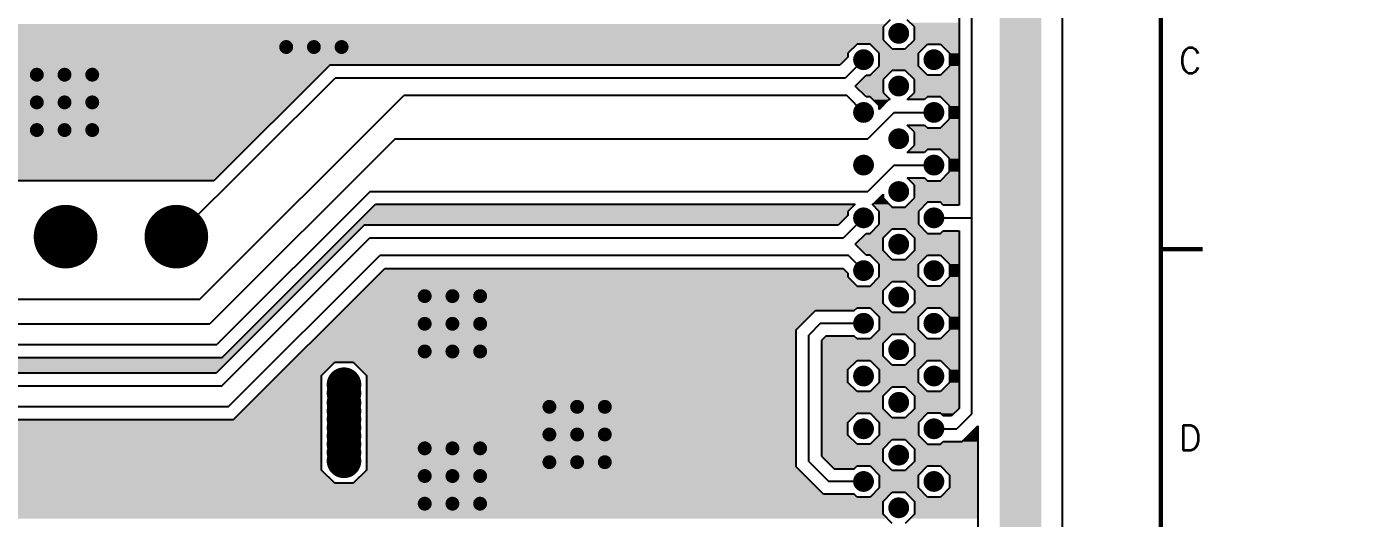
# Model space of a CAD drawing. Extents: x 295 to 953, y 10 to 290.
# Drawn here: x 746.9 to 905.3, y 117.9 to 176.5 of the extents above; entities that cross this region are included whole.
import ezdxf
from ezdxf.enums import TextEntityAlignment as Align

# ---------------------------------------------------------------- set-up
doc = ezdxf.new("R2010")
doc.units = 0
doc.header["$LTSCALE"] = 5
doc.header["$MEASUREMENT"] = 0
doc.layers.get('0').update_dxf_attribs({"linetype": 'CONTINUOUS', "lineweight": 25})
doc.layers.add('6', color=6, linetype='CONTINUOUS', lineweight=13)
for name, color, linetype in [('L4-BOTTOM_GBR', 7, 'CONTINUOUS'), ('문자', 4, 'CONTINUOUS'), ('테두리', 3, 'CONTINUOUS')]:
    doc.layers.add(name, color=color, linetype=linetype)
doc.styles.get("Standard").update_dxf_attribs({"font": 'simplex.shx'})
doc.styles.add('굴림체', font='')
doc.styles.get('굴림체').set_extended_font_data('GulimChe')

# ---------------------------------------------------------------- blocks, each defined once
blk = doc.blocks.new('C')
at = {"layer": '테두리'}
blk.add_line((405, 285), (405, 15), dxfattribs=at)
at = {"layer": '테두리', "const_width": 0.5}
for points in [[(15, 285), (15, 15), (405, 15), (405, 285), (15, 285)], [(410, 150), (405, 150)]]:
    blk.add_lwpolyline(points, dxfattribs=at)
at = {"layer": '문자'}
for s, p in [('C', (408.5, 172.5)), ('D', (408.5, 127.5))]:
    blk.add_text(s, height=3, dxfattribs=at).set_placement(p, align=Align.MIDDLE)

msp = doc.modelspace()

# ---------------------------------------------------------------- linework, layer by layer
for points, const_width in [([(851.39, 175.73, -1), (850.15, 175.73, -1)], 1.24), ([(778.23, 174.1, -1), (777.4, 174.1, -1)], 0.825), ([(781.53, 174.1, -1), (780.7, 174.1, -1)], 0.825), ([(784.83, 174.1, -1), (784, 174.1, -1)], 0.825), ([(847.2, 172.59, -1), (845.96, 172.59, -1)], 1.24), ([(855.58, 172.59, -1), (854.34, 172.59, -1)], 1.24), ([(748.53, 170.8, -1), (747.7, 170.8, -1)], 0.825), ([(751.83, 170.8, -1), (751, 170.8, -1)], 0.825), ([(755.13, 170.8, -1), (754.3, 170.8, -1)], 0.825), ([(851.39, 169.45, -1), (850.15, 169.45, -1)], 1.24), ([(748.53, 167.5, -1), (747.7, 167.5, -1)], 0.825), ([(751.83, 167.5, -1), (751, 167.5, -1)], 0.825), ([(755.13, 167.5, -1), (754.3, 167.5, -1)], 0.825), ([(847.2, 166.3, -1), (845.96, 166.3, -1)], 1.24), ([(855.58, 166.3, -1), (854.34, 166.3, -1)], 1.24), ([(748.53, 164.2, -1), (747.7, 164.2, -1)], 0.825), ([(751.83, 164.2, -1), (751, 164.2, -1)], 0.825), ([(755.13, 164.2, -1), (754.3, 164.2, -1)], 0.825), ([(851.39, 163.16, -1), (850.15, 163.16, -1)], 1.24), ([(847.2, 160.02, -1), (845.96, 160.02, -1)], 1.24), ([(855.58, 160.02, -1), (854.34, 160.02, -1)], 1.24), ([(851.39, 156.87, -1), (850.15, 156.87, -1)], 1.24), ([(753.43, 151.49, -1), (749.64, 151.49, -1)], 3.79), ([(766.63, 151.49, -1), (762.84, 151.49, -1)], 3.79), ([(847.2, 153.73, -1), (845.96, 153.73, -1)], 1.24), ([(855.58, 153.73, -1), (854.34, 153.73, -1)], 1.24), ([(851.39, 150.59, -1), (850.15, 150.59, -1)], 1.24), ([(847.2, 147.44, -1), (845.96, 147.44, -1)], 1.24), ([(855.58, 147.44, -1), (854.34, 147.44, -1)], 1.24), ([(794.73, 144.4, -1), (793.9, 144.4, -1)], 0.825), ([(798.03, 144.4, -1), (797.2, 144.4, -1)], 0.825), ([(801.33, 144.4, -1), (800.5, 144.4, -1)], 0.825), ([(851.39, 144.3, -1), (850.15, 144.3, -1)], 1.24), ([(794.73, 141.1, -1), (793.9, 141.1, -1)], 0.825), ([(798.03, 141.1, -1), (797.2, 141.1, -1)], 0.825), ([(801.33, 141.1, -1), (800.5, 141.1, -1)], 0.825), ([(847.2, 141.16, -1), (845.96, 141.16, -1)], 1.24), ([(855.58, 141.16, -1), (854.34, 141.16, -1)], 1.24), ([(794.73, 137.8, -1), (793.9, 137.8, -1)], 0.825), ([(798.03, 137.8, -1), (797.2, 137.8, -1)], 0.825), ([(801.33, 137.8, -1), (800.5, 137.8, -1)], 0.825), ([(851.39, 138.01, -1), (850.15, 138.01, -1)], 1.24), ([(785.73, 133.84, -1), (783.67, 133.84, -1)], 2.06), ([(785.73, 132.85, -1), (783.67, 132.85, -1)], 2.06), ([(847.2, 134.87, -1), (845.96, 134.87, -1)], 1.24), ([(855.58, 134.87, -1), (854.34, 134.87, -1)], 1.24), ([(785.73, 131.69, -1), (783.67, 131.69, -1)], 2.06), ([(785.73, 130.7, -1), (783.67, 130.7, -1)], 2.06), ([(785.73, 129.71, -1), (783.67, 129.71, -1)], 2.06), ([(809.58, 131.2, -1), (808.75, 131.2, -1)], 0.825), ([(812.88, 131.2, -1), (812.05, 131.2, -1)], 0.825), ([(816.18, 131.2, -1), (815.35, 131.2, -1)], 0.825), ([(851.39, 131.73, -1), (850.15, 131.73, -1)], 1.24), ([(785.73, 128.72, -1), (783.67, 128.72, -1)], 2.06), ([(785.73, 127.73, -1), (783.67, 127.73, -1)], 2.06), ([(785.73, 126.74, -1), (783.67, 126.74, -1)], 2.06), ([(809.58, 127.9, -1), (808.75, 127.9, -1)], 0.825), ([(812.88, 127.9, -1), (812.05, 127.9, -1)], 0.825), ([(816.18, 127.9, -1), (815.35, 127.9, -1)], 0.825), ([(847.2, 128.58, -1), (845.96, 128.58, -1)], 1.24), ([(855.58, 128.58, -1), (854.34, 128.58, -1)], 1.24), ([(785.73, 125.75, -1), (783.67, 125.75, -1)], 2.06), ([(785.73, 124.76, -1), (783.67, 124.76, -1)], 2.06), ([(794.73, 126.25, -1), (793.9, 126.25, -1)], 0.825), ([(798.03, 126.25, -1), (797.2, 126.25, -1)], 0.825), ([(801.33, 126.25, -1), (800.5, 126.25, -1)], 0.825), ([(809.58, 124.6, -1), (808.75, 124.6, -1)], 0.825), ([(812.88, 124.6, -1), (812.05, 124.6, -1)], 0.825), ([(816.18, 124.6, -1), (815.35, 124.6, -1)], 0.825), ([(851.39, 125.44, -1), (850.15, 125.44, -1)], 1.24), ([(794.73, 122.95, -1), (793.9, 122.95, -1)], 0.825), ([(798.03, 122.95, -1), (797.2, 122.95, -1)], 0.825), ([(801.33, 122.95, -1), (800.5, 122.95, -1)], 0.825), ([(847.2, 122.3, -1), (845.96, 122.3, -1)], 1.24), ([(855.58, 122.3, -1), (854.34, 122.3, -1)], 1.24), ([(794.73, 119.65, -1), (793.9, 119.65, -1)], 0.825), ([(798.03, 119.65, -1), (797.2, 119.65, -1)], 0.825), ([(801.33, 119.65, -1), (800.5, 119.65, -1)], 0.825), ([(851.39, 119.16, -1), (850.15, 119.16, -1)], 1.24)]:
    msp.add_lwpolyline(points, format="xyb", close=True, dxfattribs=dict(const_width=const_width))
at = {"layer": 'L4-BOTTOM_GBR'}
for p, q in [((870.22, 231.85), (870.22, 103.15)), ((870.22, 231.85), (870.22, 103.15)), ((859.49, 153.73), (859.49, 229.17)), ((857.97, 227.64), (857.97, 155.26)), ((849.76, 177.35), (848.92, 176.5)), ((848.92, 176.5), (848.92, 174.96)), ((852.63, 176.5), (851.78, 177.35)), ((852.63, 174.96), (852.63, 176.5)), ((845.81, 174.45), (844.72, 173.36)), ((847.35, 174.45), (845.81, 174.45)), ((848.44, 173.36), (847.35, 174.45)), ((848.92, 174.96), (850, 173.88)), ((851.54, 173.88), (852.63, 174.96)), ((853.11, 173.36), (854.19, 174.45)), ((854.19, 174.45), (855.73, 174.45)), ((855.73, 174.45), (856.82, 173.36)), ((844.72, 172.89), (843.75, 171.92)), ((844.72, 173.36), (844.72, 172.89)), ((848.44, 171.82), (848.44, 173.36)), ((850, 173.88), (851.54, 173.88)), ((853.11, 171.82), (853.11, 173.36)), ((856.82, 173.36), (856.82, 171.82)), ((783, 171.92), (769.21, 158.13)), ((843.75, 171.92), (783, 171.92)), ((846.58, 172.59), (844.38, 170.39)), ((847.35, 170.73), (848.44, 171.82)), ((850, 171.3), (848.92, 170.22)), ((851.54, 171.3), (850, 171.3)), ((852.63, 170.22), (851.54, 171.3)), ((854.19, 170.73), (853.11, 171.82)), ((856.82, 171.82), (855.73, 170.73)), ((764.73, 151.49), (783.63, 170.39)), ((844.38, 170.39), (783.63, 170.39)), ((845.6, 169.45), (846.88, 170.73)), ((846.88, 170.73), (847.35, 170.73)), ((848.92, 170.22), (848.92, 168.68)), ((852.63, 168.68), (852.63, 170.22)), ((855.73, 170.73), (854.19, 170.73)), ((767.5, 143.99), (791.81, 168.3)), ((844.59, 168.3), (791.81, 168.3)), ((846.58, 166.3), (844.59, 168.3)), ((846.88, 168.16), (845.6, 169.45)), ((847.35, 168.16), (846.88, 168.16)), ((848.44, 167.07), (847.35, 168.16)), ((848.92, 168.68), (849.76, 167.83)), ((851.78, 167.83), (852.63, 168.68)), ((854.19, 168.16), (853.86, 167.83)), ((855.73, 168.16), (854.19, 168.16)), ((856.82, 167.07), (855.73, 168.16)), ((849.6, 167.83), (848.44, 166.67)), ((848.44, 166.67), (848.44, 167.07)), ((849.76, 167.83), (849.6, 167.83)), ((853.86, 167.83), (851.78, 167.83)), ((856.82, 165.53), (856.82, 167.07)), ((850.23, 166.3), (847.09, 163.16)), ((850.23, 166.3), (854.96, 166.3)), ((851.78, 164.78), (853.86, 164.78)), ((852.63, 163.93), (851.78, 164.78)), ((853.86, 164.78), (854.19, 164.45)), ((855.73, 164.45), (856.82, 165.53)), ((790.8, 163.16), (768.74, 141.1)), ((790.8, 163.16), (847.09, 163.16)), ((852.63, 162.39), (852.63, 163.93)), ((854.19, 164.45), (855.73, 164.45)), ((851.78, 161.54), (852.63, 162.39)), ((854.19, 161.87), (853.86, 161.54)), ((855.73, 161.87), (854.19, 161.87)), ((856.82, 160.79), (855.73, 161.87)), ((850.23, 160.02), (847.09, 156.87)), ((850.23, 160.02), (854.96, 160.02)), ((853.86, 161.54), (851.78, 161.54)), ((856.82, 159.25), (856.82, 160.79)), ((851.78, 158.49), (853.86, 158.49)), ((852.63, 157.64), (851.78, 158.49)), ((853.86, 158.49), (854.19, 158.16)), ((855.73, 158.16), (856.82, 159.25)), ((769.21, 158.14), (720.43, 158.14)), ((769.21, 158.13), (769.21, 158.14)), ((787.82, 156.87), (769.57, 138.62)), ((787.82, 156.87), (847.09, 156.87)), ((852.63, 156.11), (852.63, 157.64)), ((854.19, 158.16), (855.73, 158.16)), ((770.2, 137.1), (788.45, 155.35)), ((788.45, 155.35), (845.57, 155.35)), ((845.57, 155.35), (844.72, 154.5)), ((847.59, 155.35), (847.72, 155.35)), ((848.44, 154.5), (847.59, 155.35)), ((847.72, 155.35), (848.92, 156.54)), ((848.92, 156.54), (848.92, 156.11)), ((848.92, 156.11), (850, 155.02)), ((851.54, 155.02), (852.63, 156.11)), ((854.19, 155.59), (853.11, 154.5)), ((855.73, 155.59), (854.19, 155.59)), ((856.06, 155.26), (855.73, 155.59)), ((857.97, 155.26), (856.06, 155.26)), ((844.72, 154.03), (843.54, 152.85)), ((846.58, 153.73), (844.17, 151.32)), ((844.72, 154.5), (844.72, 154.03)), ((848.44, 152.96), (848.44, 154.5)), ((850, 155.02), (851.54, 155.02)), ((853.11, 154.5), (853.11, 152.96)), ((854.96, 153.73), (859.49, 153.73)), ((859.49, 130.38), (859.49, 153.73)), ((787.11, 152.85), (769.46, 135.2)), ((843.54, 152.85), (787.11, 152.85)), ((847.35, 151.87), (848.44, 152.96)), ((848.92, 151.36), (850, 152.44)), ((850, 152.44), (851.54, 152.44)), ((851.54, 152.44), (852.63, 151.36)), ((853.11, 152.96), (854.19, 151.87)), ((855.73, 151.87), (856.06, 152.2)), ((856.06, 152.2), (857.97, 152.2)), ((857.97, 152.2), (857.97, 131.01)), ((770.1, 133.68), (787.74, 151.32)), ((844.17, 151.32), (787.74, 151.32)), ((845.6, 150.59), (846.88, 151.87)), ((846.88, 149.3), (845.6, 150.59)), ((846.88, 151.87), (847.35, 151.87)), ((848.92, 149.82), (848.92, 151.36)), ((852.63, 151.36), (852.63, 149.82)), ((854.19, 151.87), (855.73, 151.87)), ((770.92, 131.2), (788.95, 149.23)), ((844.8, 149.23), (788.95, 149.23)), ((846.58, 147.44), (844.8, 149.23)), ((847.35, 149.3), (846.88, 149.3)), ((848.44, 148.21), (847.35, 149.3)), ((850, 148.73), (848.92, 149.82)), ((852.63, 149.82), (851.54, 148.73)), ((853.11, 148.21), (854.19, 149.3)), ((854.19, 149.3), (855.73, 149.3)), ((855.73, 149.3), (856.82, 148.21)), ((771.55, 129.67), (789.58, 147.7)), ((789.58, 147.7), (844.17, 147.7)), ((844.17, 147.7), (844.72, 147.14)), ((848.44, 146.68), (848.44, 148.21)), ((851.54, 148.73), (850, 148.73)), ((853.11, 146.68), (853.11, 148.21)), ((856.82, 148.21), (856.82, 146.68)), ((844.72, 147.14), (844.72, 146.68)), ((844.72, 146.68), (845.81, 145.59)), ((847.35, 145.59), (848.44, 146.68)), ((848.92, 145.07), (850, 146.16)), ((850, 146.16), (851.54, 146.16)), ((851.54, 146.16), (852.63, 145.07)), ((854.19, 145.59), (853.11, 146.68)), ((856.82, 146.68), (855.73, 145.59)), ((845.81, 145.59), (847.35, 145.59)), ((848.92, 143.53), (848.92, 145.07)), ((852.63, 145.07), (852.63, 143.53)), ((855.73, 145.59), (854.19, 145.59)), ((767.5, 143.99), (732.64, 143.99)), ((838.54, 140.39), (840.84, 142.68)), ((840.84, 142.68), (845.48, 142.68)), ((845.48, 142.68), (845.81, 143.01)), ((845.81, 143.01), (847.35, 143.01)), ((847.35, 143.01), (848.44, 141.93)), ((850, 142.44), (848.92, 143.53)), ((852.63, 143.53), (851.54, 142.44)), ((853.11, 141.93), (854.19, 143.01)), ((854.19, 143.01), (855.73, 143.01)), ((855.73, 143.01), (856.82, 141.93)), ((723.37, 141.1), (768.74, 141.1)), ((841.47, 141.16), (840.07, 139.75)), ((841.47, 141.16), (846.58, 141.16)), ((848.44, 141.93), (848.44, 140.39)), ((851.54, 142.44), (850, 142.44)), ((853.11, 140.39), (853.11, 141.93)), ((856.82, 141.93), (856.82, 140.39)), ((838.54, 124.03), (838.54, 140.39)), ((840.07, 124.67), (840.07, 139.75)), ((842.1, 139.63), (841.59, 139.12)), ((845.48, 139.63), (842.1, 139.63)), ((845.81, 139.3), (845.48, 139.63)), ((848.44, 140.39), (847.35, 139.3)), ((848.92, 138.78), (850, 139.87)), ((850, 139.87), (851.54, 139.87)), ((851.54, 139.87), (852.63, 138.78)), ((854.19, 139.3), (853.11, 140.39)), ((856.82, 140.39), (855.73, 139.3)), ((722.54, 138.62), (769.57, 138.62)), ((841.59, 139.12), (841.59, 125.3)), ((847.35, 139.3), (845.81, 139.3)), ((848.92, 137.25), (848.92, 138.78)), ((852.63, 138.78), (852.63, 137.25)), ((855.73, 139.3), (854.19, 139.3)), ((721.91, 137.1), (770.2, 137.1)), ((782.02, 134.95), (783.59, 136.52)), ((783.59, 136.52), (785.81, 136.52)), ((785.81, 136.52), (787.38, 134.95)), ((844.72, 135.64), (845.81, 136.73)), ((845.81, 136.73), (847.35, 136.73)), ((847.35, 136.73), (848.44, 135.64)), ((850, 136.16), (848.92, 137.25)), ((852.63, 137.25), (851.54, 136.16)), ((853.11, 135.64), (854.19, 136.73)), ((854.19, 136.73), (855.73, 136.73)), ((855.73, 136.73), (856.82, 135.64)), ((769.46, 135.2), (719.87, 135.2)), ((782.02, 123.65), (782.02, 134.95)), ((787.38, 134.95), (787.38, 123.65)), ((844.72, 134.1), (844.72, 135.64)), ((848.44, 135.64), (848.44, 134.1)), ((851.54, 136.16), (850, 136.16)), ((853.11, 134.1), (853.11, 135.64)), ((856.82, 135.64), (856.82, 134.1)), ((770.1, 133.68), (719.24, 133.68)), ((845.81, 133.01), (844.72, 134.1)), ((848.44, 134.1), (847.35, 133.01)), ((848.92, 132.5), (850, 133.58)), ((850, 133.58), (851.54, 133.58)), ((851.54, 133.58), (852.63, 132.5)), ((854.19, 133.01), (853.11, 134.1)), ((856.82, 134.1), (855.73, 133.01)), ((847.35, 133.01), (845.81, 133.01)), ((848.92, 130.96), (848.92, 132.5)), ((852.63, 132.5), (852.63, 130.96)), ((855.73, 133.01), (854.19, 133.01)), ((770.92, 131.2), (718.42, 131.2)), ((844.72, 129.35), (845.81, 130.44)), ((845.81, 130.44), (847.35, 130.44)), ((847.35, 130.44), (848.44, 129.35)), ((850, 129.87), (848.92, 130.96)), ((852.63, 130.96), (851.54, 129.87)), ((854.19, 130.44), (853.11, 129.35)), ((855.73, 130.44), (854.19, 130.44)), ((856.06, 130.11), (855.73, 130.44)), ((857.07, 130.11), (856.06, 130.11)), ((857.97, 131.01), (857.07, 130.11)), ((859.49, 130.38), (857.7, 128.58)), ((717.79, 129.67), (771.55, 129.67)), ((844.72, 127.82), (844.72, 129.35)), ((848.44, 129.35), (848.44, 127.82)), ((851.54, 129.87), (850, 129.87)), ((853.11, 129.35), (853.11, 127.82)), ((854.96, 128.58), (857.7, 128.58)), ((858.33, 127.06), (860.19, 128.92)), ((860.19, 128.92), (860.19, 105.97)), ((845.81, 126.73), (844.72, 127.82)), ((847.35, 126.73), (845.81, 126.73)), ((848.44, 127.82), (847.35, 126.73)), ((848.92, 126.21), (850, 127.3)), ((850, 127.3), (851.54, 127.3)), ((851.54, 127.3), (852.63, 126.21)), ((853.11, 127.82), (854.19, 126.73)), ((854.19, 126.73), (855.73, 126.73)), ((855.73, 126.73), (856.06, 127.06)), ((856.06, 127.06), (858.33, 127.06)), ((841.59, 125.3), (843.07, 123.82)), ((848.92, 124.67), (848.92, 126.21)), ((852.63, 126.21), (852.63, 124.67)), ((783.59, 122.08), (782.02, 123.65)), ((787.38, 123.65), (785.81, 122.08)), ((841.8, 120.77), (838.54, 124.03)), ((840.07, 124.67), (842.44, 122.3)), ((843.07, 123.82), (845.48, 123.82)), ((845.48, 123.82), (845.81, 124.15)), ((845.81, 124.15), (847.35, 124.15)), ((847.35, 124.15), (848.44, 123.07)), ((850, 123.59), (848.92, 124.67)), ((851.54, 123.59), (850, 123.59)), ((852.63, 124.67), (851.54, 123.59)), ((853.11, 123.07), (854.19, 124.15)), ((854.19, 124.15), (855.73, 124.15)), ((855.73, 124.15), (856.82, 123.07)), ((785.81, 122.08), (783.59, 122.08)), ((846.58, 122.3), (842.44, 122.3)), ((848.44, 123.07), (848.44, 121.53)), ((853.11, 121.53), (853.11, 123.07)), ((856.82, 123.07), (856.82, 121.53)), ((845.48, 120.77), (841.8, 120.77)), ((845.81, 120.44), (845.48, 120.77)), ((847.35, 120.44), (845.81, 120.44)), ((848.44, 121.53), (847.35, 120.44)), ((848.92, 119.92), (850, 121.01)), ((850, 121.01), (851.54, 121.01)), ((851.54, 121.01), (852.63, 119.92)), ((854.19, 120.44), (853.11, 121.53)), ((855.73, 120.44), (854.19, 120.44)), ((856.82, 121.53), (855.73, 120.44)), ((848.92, 118.39), (848.92, 119.92)), ((852.63, 119.92), (852.63, 118.39)), ((850, 117.3), (848.92, 118.39)), ((852.63, 118.39), (851.54, 117.3))]:
    msp.add_line(p, q, dxfattribs=at)
for points in [[(867.74, 100.76), (867.74, 234.32), (862.79, 100.76), (862.79, 234.32)], [(848.92, 176.5), (849.28, 176.86), (705.51, 176.5), (705.51, 176.86)], [(848.92, 174.96), (848.92, 176.5), (705.51, 174.96), (705.51, 176.5)], [(857.97, 176.5), (857.97, 177.02), (852.63, 176.5), (852.11, 177.02)], [(857.97, 174.96), (857.97, 176.5), (852.63, 174.96), (852.63, 176.5)], [(849.43, 174.45), (848.92, 174.96), (705.51, 174.45), (705.51, 174.96)], [(844.72, 173.36), (845.81, 174.45), (705.51, 173.36), (705.51, 174.45)], [(849.43, 174.45), (849.43, 174.45), (847.35, 174.45), (845.81, 174.45)], [(850, 173.88), (849.43, 174.45), (847.92, 173.88), (847.35, 174.45)], [(853.62, 173.88), (854.19, 174.45), (851.54, 173.88), (852.11, 174.45)], [(857.97, 174.45), (857.97, 174.96), (852.11, 174.45), (852.63, 174.96)], [(857.97, 174.45), (857.97, 174.45), (855.73, 174.45), (854.19, 174.45)], [(857.97, 173.36), (857.97, 174.45), (856.82, 173.36), (855.73, 174.45)], [(844.72, 172.89), (844.72, 173.36), (705.51, 172.89), (705.51, 173.36)], [(843.75, 171.92), (844.72, 172.89), (705.51, 171.92), (705.51, 172.89)], [(853.11, 173.36), (853.62, 173.88), (848.44, 173.36), (847.92, 173.88)], [(853.11, 171.82), (853.11, 173.36), (848.44, 171.82), (848.44, 173.36)], [(857.97, 171.82), (857.97, 173.36), (856.82, 171.82), (856.82, 173.36)], [(772.2, 161.12), (783, 171.92), (705.51, 161.12), (705.51, 171.92)], [(849.43, 170.73), (850, 171.3), (847.35, 170.73), (847.92, 171.3)], [(853.62, 171.3), (853.11, 171.82), (847.92, 171.3), (848.44, 171.82)], [(853.62, 171.3), (853.62, 171.3), (851.54, 171.3), (850, 171.3)], [(854.19, 170.73), (853.62, 171.3), (852.11, 170.73), (851.54, 171.3)], [(857.97, 170.73), (857.97, 171.82), (855.73, 170.73), (856.82, 171.82)], [(848.92, 169.45), (848.92, 170.22), (845.6, 169.45), (846.36, 170.22)], [(848.92, 170.22), (849.43, 170.73), (846.36, 170.22), (846.88, 170.73)], [(849.43, 170.73), (849.43, 170.73), (846.88, 170.73), (847.35, 170.73)], [(857.97, 170.22), (857.97, 170.73), (852.63, 170.22), (852.11, 170.73)], [(857.97, 168.68), (857.97, 170.22), (852.63, 168.68), (852.63, 170.22)], [(848.92, 168.68), (848.92, 169.45), (846.36, 168.68), (845.6, 169.45)], [(849.43, 168.16), (848.92, 168.68), (846.88, 168.16), (846.36, 168.68)], [(849.43, 168.16), (849.43, 168.16), (847.35, 168.16), (846.88, 168.16)], [(849.76, 167.83), (849.43, 168.16), (847.68, 167.83), (847.35, 168.16)], [(853.86, 167.83), (854.19, 168.16), (851.78, 167.83), (852.11, 168.16)], [(857.97, 168.16), (857.97, 168.68), (852.11, 168.16), (852.63, 168.68)], [(857.97, 168.16), (857.97, 168.16), (855.73, 168.16), (854.19, 168.16)], [(857.97, 167.07), (857.97, 168.16), (856.82, 167.07), (855.73, 168.16)], [(848.84, 167.07), (849.6, 167.83), (848.44, 167.07), (847.68, 167.83)], [(848.44, 166.67), (848.84, 167.07), (848.44, 166.67), (848.44, 167.07)], [(857.97, 165.53), (857.97, 167.07), (856.82, 165.53), (856.82, 167.07)], [(854.19, 164.45), (853.86, 164.78), (852.11, 164.45), (851.78, 164.78)], [(853.86, 164.78), (853.86, 164.78), (851.78, 164.78), (853.86, 164.78)], [(857.97, 164.45), (857.97, 165.53), (855.73, 164.45), (856.82, 165.53)], [(857.97, 163.93), (857.97, 164.45), (852.63, 163.93), (852.11, 164.45)], [(857.97, 162.39), (857.97, 163.93), (852.63, 162.39), (852.63, 163.93)], [(853.86, 161.54), (854.19, 161.87), (851.78, 161.54), (852.11, 161.87)], [(857.97, 161.87), (857.97, 162.39), (852.11, 161.87), (852.63, 162.39)], [(857.97, 161.87), (857.97, 161.87), (855.73, 161.87), (854.19, 161.87)], [(857.97, 160.79), (857.97, 161.87), (856.82, 160.79), (855.73, 161.87)], [(769.22, 158.14), (772.2, 161.12), (708.49, 158.14), (705.51, 161.12)], [(857.97, 159.25), (857.97, 160.79), (856.82, 159.25), (856.82, 160.79)], [(854.19, 158.16), (853.86, 158.49), (852.11, 158.16), (851.78, 158.49)], [(853.86, 158.49), (853.86, 158.49), (851.78, 158.49), (853.86, 158.49)], [(857.97, 158.16), (857.97, 159.25), (855.73, 158.16), (856.82, 159.25)], [(769.22, 158.14), (769.22, 158.14), (769.21, 158.14), (720.43, 158.14)], [(769.21, 158.13), (769.22, 158.14), (769.21, 158.13), (769.21, 158.14)], [(857.97, 157.64), (857.97, 158.16), (852.63, 157.64), (852.11, 158.16)], [(857.97, 156.11), (857.97, 157.64), (852.63, 156.11), (852.63, 157.64)], [(844.72, 154.5), (845.57, 155.35), (787.6, 154.5), (788.45, 155.35)], [(845.57, 155.35), (845.57, 155.35), (788.45, 155.35), (845.57, 155.35)], [(850, 155.02), (849.67, 155.35), (847.92, 155.02), (847.59, 155.35)], [(849.67, 155.35), (849.67, 155.35), (847.59, 155.35), (847.72, 155.35)], [(849.67, 155.35), (848.92, 156.11), (847.72, 155.35), (848.48, 156.11)], [(848.92, 156.11), (848.92, 156.54), (848.48, 156.11), (848.92, 156.54)], [(853.62, 155.02), (854.19, 155.59), (851.54, 155.02), (852.11, 155.59)], [(857.97, 155.59), (857.97, 156.11), (852.11, 155.59), (852.63, 156.11)], [(857.97, 155.59), (857.97, 155.59), (855.73, 155.59), (854.19, 155.59)], [(857.97, 155.26), (857.97, 155.59), (856.06, 155.26), (855.73, 155.59)], [(843.54, 152.85), (844.72, 154.03), (785.95, 152.85), (787.13, 154.03)], [(844.72, 154.03), (844.72, 154.5), (787.13, 154.03), (787.6, 154.5)], [(853.11, 154.5), (853.62, 155.02), (848.44, 154.5), (847.92, 155.02)], [(853.11, 152.96), (853.11, 154.5), (848.44, 152.96), (848.44, 154.5)], [(853.62, 155.02), (853.62, 155.02), (850, 155.02), (851.54, 155.02)], [(771.36, 137.1), (787.11, 152.85), (770.2, 137.1), (785.95, 152.85)], [(849.43, 151.87), (850, 152.44), (847.35, 151.87), (847.92, 152.44)], [(853.62, 152.44), (853.11, 152.96), (847.92, 152.44), (848.44, 152.96)], [(853.62, 152.44), (853.62, 152.44), (851.54, 152.44), (850, 152.44)], [(854.19, 151.87), (853.62, 152.44), (852.11, 151.87), (851.54, 152.44)], [(857.97, 151.87), (857.97, 152.2), (855.73, 151.87), (856.06, 152.2)], [(857.97, 152.2), (857.97, 152.2), (856.06, 152.2), (857.97, 152.2)], [(848.92, 150.59), (848.92, 151.36), (845.6, 150.59), (846.36, 151.36)], [(848.92, 149.82), (848.92, 150.59), (846.36, 149.82), (845.6, 150.59)], [(848.92, 151.36), (849.43, 151.87), (846.36, 151.36), (846.88, 151.87)], [(849.43, 151.87), (849.43, 151.87), (846.88, 151.87), (847.35, 151.87)], [(857.97, 151.36), (857.97, 151.87), (852.63, 151.36), (852.11, 151.87)], [(857.97, 149.82), (857.97, 151.36), (852.63, 149.82), (852.63, 151.36)], [(857.97, 151.87), (857.97, 151.87), (854.19, 151.87), (855.73, 151.87)], [(849.43, 149.3), (848.92, 149.82), (846.88, 149.3), (846.36, 149.82)], [(849.43, 149.3), (849.43, 149.3), (847.35, 149.3), (846.88, 149.3)], [(850, 148.73), (849.43, 149.3), (847.92, 148.73), (847.35, 149.3)], [(853.62, 148.73), (854.19, 149.3), (851.54, 148.73), (852.11, 149.3)], [(857.97, 149.3), (857.97, 149.82), (852.11, 149.3), (852.63, 149.82)], [(857.97, 149.3), (857.97, 149.3), (855.73, 149.3), (854.19, 149.3)], [(857.97, 148.21), (857.97, 149.3), (856.82, 148.21), (855.73, 149.3)], [(844.72, 147.14), (844.17, 147.7), (789.02, 147.14), (789.58, 147.7)], [(844.17, 147.7), (844.17, 147.7), (789.58, 147.7), (844.17, 147.7)], [(853.11, 148.21), (853.62, 148.73), (848.44, 148.21), (847.92, 148.73)], [(853.11, 146.68), (853.11, 148.21), (848.44, 146.68), (848.44, 148.21)], [(853.62, 148.73), (853.62, 148.73), (850, 148.73), (851.54, 148.73)], [(857.97, 146.68), (857.97, 148.21), (856.82, 146.68), (856.82, 148.21)], [(845.81, 145.59), (844.72, 146.68), (787.47, 145.59), (788.55, 146.68)], [(844.72, 146.68), (844.72, 147.14), (788.55, 146.68), (789.02, 147.14)], [(849.43, 145.59), (850, 146.16), (847.35, 145.59), (847.92, 146.16)], [(853.62, 146.16), (853.11, 146.68), (847.92, 146.16), (848.44, 146.68)], [(853.62, 146.16), (853.62, 146.16), (851.54, 146.16), (850, 146.16)], [(854.19, 145.59), (853.62, 146.16), (852.11, 145.59), (851.54, 146.16)], [(857.97, 145.59), (857.97, 146.68), (855.73, 145.59), (856.82, 146.68)], [(848.92, 143.53), (848.92, 145.07), (785.41, 143.53), (786.95, 145.07)], [(848.92, 145.07), (849.43, 145.59), (786.95, 145.07), (787.47, 145.59)], [(849.43, 145.59), (849.43, 145.59), (845.81, 145.59), (847.35, 145.59)], [(857.97, 145.07), (857.97, 145.59), (852.63, 145.07), (852.11, 145.59)], [(857.97, 143.53), (857.97, 145.07), (852.63, 143.53), (852.63, 145.07)], [(857.97, 145.59), (857.97, 145.59), (854.19, 145.59), (855.73, 145.59)], [(839.87, 141.71), (840.84, 142.68), (783.59, 141.71), (784.56, 142.68)], [(845.48, 142.68), (845.81, 143.01), (784.56, 142.68), (784.89, 143.01)], [(849.43, 143.01), (848.92, 143.53), (784.89, 143.01), (785.41, 143.53)], [(849.43, 143.01), (849.43, 143.01), (847.35, 143.01), (845.81, 143.01)], [(850, 142.44), (849.43, 143.01), (847.92, 142.44), (847.35, 143.01)], [(853.62, 142.44), (854.19, 143.01), (851.54, 142.44), (852.11, 143.01)], [(857.97, 143.01), (857.97, 143.53), (852.11, 143.01), (852.63, 143.53)], [(857.97, 143.01), (857.97, 143.01), (855.73, 143.01), (854.19, 143.01)], [(857.97, 141.93), (857.97, 143.01), (856.82, 141.93), (855.73, 143.01)], [(838.54, 140.39), (839.87, 141.71), (782.26, 140.39), (783.59, 141.71)], [(853.11, 141.93), (853.62, 142.44), (848.44, 141.93), (847.92, 142.44)], [(853.11, 140.39), (853.11, 141.93), (848.44, 140.39), (848.44, 141.93)], [(853.62, 142.44), (853.62, 142.44), (850, 142.44), (851.54, 142.44)], [(857.97, 140.39), (857.97, 141.93), (856.82, 140.39), (856.82, 141.93)], [(838.54, 136.52), (838.54, 140.39), (778.39, 136.52), (782.26, 140.39)], [(845.81, 139.3), (845.48, 139.63), (841.77, 139.3), (842.1, 139.63)], [(845.48, 139.63), (845.48, 139.63), (842.1, 139.63), (845.48, 139.63)], [(849.43, 139.3), (850, 139.87), (847.35, 139.3), (847.92, 139.87)], [(853.62, 139.87), (853.11, 140.39), (847.92, 139.87), (848.44, 140.39)], [(853.62, 139.87), (853.62, 139.87), (851.54, 139.87), (850, 139.87)], [(854.19, 139.3), (853.62, 139.87), (852.11, 139.3), (851.54, 139.87)], [(857.97, 139.3), (857.97, 140.39), (855.73, 139.3), (856.82, 140.39)], [(849.25, 139.12), (849.43, 139.3), (841.59, 139.12), (841.77, 139.3)], [(848.92, 138.78), (849.25, 139.12), (841.59, 138.78), (841.59, 139.12)], [(848.92, 137.25), (848.92, 138.78), (841.59, 137.25), (841.59, 138.78)], [(849.43, 139.3), (849.43, 139.3), (845.81, 139.3), (847.35, 139.3)], [(857.97, 138.78), (857.97, 139.3), (852.63, 138.78), (852.11, 139.3)], [(857.97, 137.25), (857.97, 138.78), (852.63, 137.25), (852.63, 138.78)], [(857.97, 139.3), (857.97, 139.3), (854.19, 139.3), (855.73, 139.3)], [(769.46, 135.2), (771.36, 137.1), (719.87, 135.2), (717.98, 137.1)], [(782.02, 134.95), (783.59, 136.52), (776.82, 134.95), (778.39, 136.52)], [(838.54, 136.52), (838.54, 136.52), (785.81, 136.52), (783.59, 136.52)], [(838.54, 134.95), (838.54, 136.52), (787.38, 134.95), (785.81, 136.52)], [(849.43, 136.73), (848.92, 137.25), (841.59, 136.73), (841.59, 137.25)], [(844.72, 135.64), (845.81, 136.73), (841.59, 135.64), (841.59, 136.73)], [(849.43, 136.73), (849.43, 136.73), (847.35, 136.73), (845.81, 136.73)], [(850, 136.16), (849.43, 136.73), (847.92, 136.16), (847.35, 136.73)], [(853.62, 136.16), (854.19, 136.73), (851.54, 136.16), (852.11, 136.73)], [(857.97, 136.73), (857.97, 137.25), (852.11, 136.73), (852.63, 137.25)], [(857.97, 136.73), (857.97, 136.73), (855.73, 136.73), (854.19, 136.73)], [(857.97, 135.64), (857.97, 136.73), (856.82, 135.64), (855.73, 136.73)], [(782.02, 129.67), (782.02, 134.95), (771.55, 129.67), (776.82, 134.95)], [(838.54, 124.03), (838.54, 134.95), (787.38, 124.03), (787.38, 134.95)], [(844.72, 134.1), (844.72, 135.64), (841.59, 134.1), (841.59, 135.64)], [(853.11, 135.64), (853.62, 136.16), (848.44, 135.64), (847.92, 136.16)], [(853.11, 134.1), (853.11, 135.64), (848.44, 134.1), (848.44, 135.64)], [(853.62, 136.16), (853.62, 136.16), (850, 136.16), (851.54, 136.16)], [(857.97, 134.1), (857.97, 135.64), (856.82, 134.1), (856.82, 135.64)], [(845.81, 133.01), (844.72, 134.1), (841.59, 133.01), (841.59, 134.1)], [(849.43, 133.01), (850, 133.58), (847.35, 133.01), (847.92, 133.58)], [(853.62, 133.58), (853.11, 134.1), (847.92, 133.58), (848.44, 134.1)], [(853.62, 133.58), (853.62, 133.58), (851.54, 133.58), (850, 133.58)], [(854.19, 133.01), (853.62, 133.58), (852.11, 133.01), (851.54, 133.58)], [(857.97, 133.01), (857.97, 134.1), (855.73, 133.01), (856.82, 134.1)], [(848.92, 132.5), (849.43, 133.01), (841.59, 132.5), (841.59, 133.01)], [(848.92, 130.96), (848.92, 132.5), (841.59, 130.96), (841.59, 132.5)], [(849.43, 133.01), (849.43, 133.01), (845.81, 133.01), (847.35, 133.01)], [(857.97, 132.5), (857.97, 133.01), (852.63, 132.5), (852.11, 133.01)], [(857.97, 131.01), (857.97, 132.5), (852.63, 131.01), (852.63, 132.5)], [(849.43, 130.44), (848.92, 130.96), (841.59, 130.44), (841.59, 130.96)], [(844.72, 129.35), (845.81, 130.44), (841.59, 129.35), (841.59, 130.44)], [(849.43, 130.44), (849.43, 130.44), (847.35, 130.44), (845.81, 130.44)], [(850, 129.87), (849.43, 130.44), (847.92, 129.87), (847.35, 130.44)], [(853.62, 129.87), (854.19, 130.44), (851.54, 129.87), (852.11, 130.44)], [(857.4, 130.44), (857.92, 130.96), (852.11, 130.44), (852.63, 130.96)], [(857.92, 130.96), (857.97, 131.01), (852.63, 130.96), (852.63, 131.01)], [(857.4, 130.44), (857.4, 130.44), (855.73, 130.44), (854.19, 130.44)], [(857.07, 130.11), (857.4, 130.44), (856.06, 130.11), (855.73, 130.44)], [(782.02, 123.81), (782.02, 129.67), (707.85, 123.81), (707.85, 129.67)], [(782.02, 129.67), (782.02, 129.67), (720.84, 129.67), (771.55, 129.67)], [(844.72, 127.82), (844.72, 129.35), (841.59, 127.82), (841.59, 129.35)], [(853.11, 129.35), (853.62, 129.87), (848.44, 129.35), (847.92, 129.87)], [(853.11, 127.82), (853.11, 129.35), (848.44, 127.82), (848.44, 129.35)], [(853.62, 129.87), (853.62, 129.87), (850, 129.87), (851.54, 129.87)], [(860.19, 127.06), (860.19, 128.92), (858.33, 127.06), (860.19, 128.92)], [(845.81, 126.73), (844.72, 127.82), (841.59, 126.73), (841.59, 127.82)], [(848.92, 126.21), (849.43, 126.73), (841.59, 126.21), (841.59, 126.73)], [(849.43, 126.73), (850, 127.3), (847.35, 126.73), (847.92, 127.3)], [(853.62, 127.3), (853.11, 127.82), (847.92, 127.3), (848.44, 127.82)], [(853.62, 127.3), (853.62, 127.3), (851.54, 127.3), (850, 127.3)], [(854.19, 126.73), (853.62, 127.3), (852.11, 126.73), (851.54, 127.3)], [(860.19, 126.21), (860.19, 126.73), (852.63, 126.21), (852.11, 126.73)], [(860.19, 126.73), (860.19, 126.73), (854.19, 126.73), (855.73, 126.73)], [(860.19, 126.73), (860.19, 127.06), (855.73, 126.73), (856.06, 127.06)], [(860.19, 127.06), (860.19, 127.06), (856.06, 127.06), (858.33, 127.06)], [(848.92, 125.3), (848.92, 126.21), (841.59, 125.3), (841.59, 126.21)], [(848.92, 124.67), (848.92, 125.3), (842.22, 124.67), (841.59, 125.3)], [(860.19, 124.67), (860.19, 126.21), (852.63, 124.67), (852.63, 126.21)], [(783.42, 122.24), (782.02, 123.65), (706.28, 122.24), (707.68, 123.65)], [(782.02, 123.65), (782.02, 123.81), (707.68, 123.65), (707.85, 123.81)], [(840.5, 122.08), (838.93, 123.65), (785.81, 122.08), (787.38, 123.65)], [(838.93, 123.65), (838.54, 124.03), (787.38, 123.65), (787.38, 124.03)], [(849.43, 124.15), (848.92, 124.67), (842.74, 124.15), (842.22, 124.67)], [(845.48, 123.82), (845.81, 124.15), (843.07, 123.82), (842.74, 124.15)], [(849.43, 124.15), (849.43, 124.15), (847.35, 124.15), (845.81, 124.15)], [(850, 123.59), (849.43, 124.15), (847.92, 123.59), (847.35, 124.15)], [(853.11, 123.07), (853.62, 123.59), (848.44, 123.07), (847.92, 123.59)], [(853.62, 123.59), (853.62, 123.59), (850, 123.59), (851.54, 123.59)], [(853.62, 123.59), (854.19, 124.15), (851.54, 123.59), (852.11, 124.15)], [(860.19, 124.15), (860.19, 124.67), (852.11, 124.15), (852.63, 124.67)], [(860.19, 124.15), (860.19, 124.15), (855.73, 124.15), (854.19, 124.15)], [(860.19, 123.07), (860.19, 124.15), (856.82, 123.07), (855.73, 124.15)], [(841.8, 120.77), (840.5, 122.08), (631.26, 120.77), (631.26, 122.08)], [(783.59, 122.08), (783.42, 122.24), (696.54, 122.08), (696.7, 122.24)], [(853.11, 121.53), (853.11, 123.07), (848.44, 121.53), (848.44, 123.07)], [(860.19, 121.53), (860.19, 123.07), (856.82, 121.53), (856.82, 123.07)], [(845.81, 120.44), (845.48, 120.77), (631.26, 120.44), (631.26, 120.77)], [(849.27, 120.28), (849.43, 120.44), (631.26, 120.28), (631.26, 120.44)], [(849.43, 120.44), (849.43, 120.44), (845.81, 120.44), (847.35, 120.44)], [(849.43, 120.44), (850, 121.01), (847.35, 120.44), (847.92, 121.01)], [(853.62, 121.01), (853.11, 121.53), (847.92, 121.01), (848.44, 121.53)], [(853.62, 121.01), (853.62, 121.01), (851.54, 121.01), (850, 121.01)], [(854.19, 120.44), (853.62, 121.01), (852.11, 120.44), (851.54, 121.01)], [(860.19, 119.92), (860.19, 120.44), (852.63, 119.92), (852.11, 120.44)], [(860.19, 120.44), (860.19, 120.44), (854.19, 120.44), (855.73, 120.44)], [(860.19, 120.44), (860.19, 121.53), (855.73, 120.44), (856.82, 121.53)], [(848.92, 119.92), (849.27, 120.28), (631.61, 119.92), (631.26, 120.28)], [(848.92, 118.39), (848.92, 119.92), (633.15, 118.39), (631.61, 119.92)], [(860.19, 118.39), (860.19, 119.92), (852.63, 118.39), (852.63, 119.92)], [(849.43, 117.87), (848.92, 118.39), (633.67, 117.87), (633.15, 118.39)], [(860.19, 117.87), (860.19, 118.39), (852.11, 117.87), (852.63, 118.39)]]:
    msp.add_solid(points, dxfattribs=at)

# ---------------------------------------------------------------- block references
msp.add_blockref('C', (476.98, 0))

# ---------------------------------------------------------------- texts
at = {"layer": '6', "color": 4, "insert": (905.28, 137.42), "char_height": 3, "width": 36.962, "attachment_point": 4, "style": '굴림체'}
msp.add_mtext('{\\f굴림|b0|i0|c129;\\C7;', dxfattribs=at)

doc.saveas('drawing.dxf')
